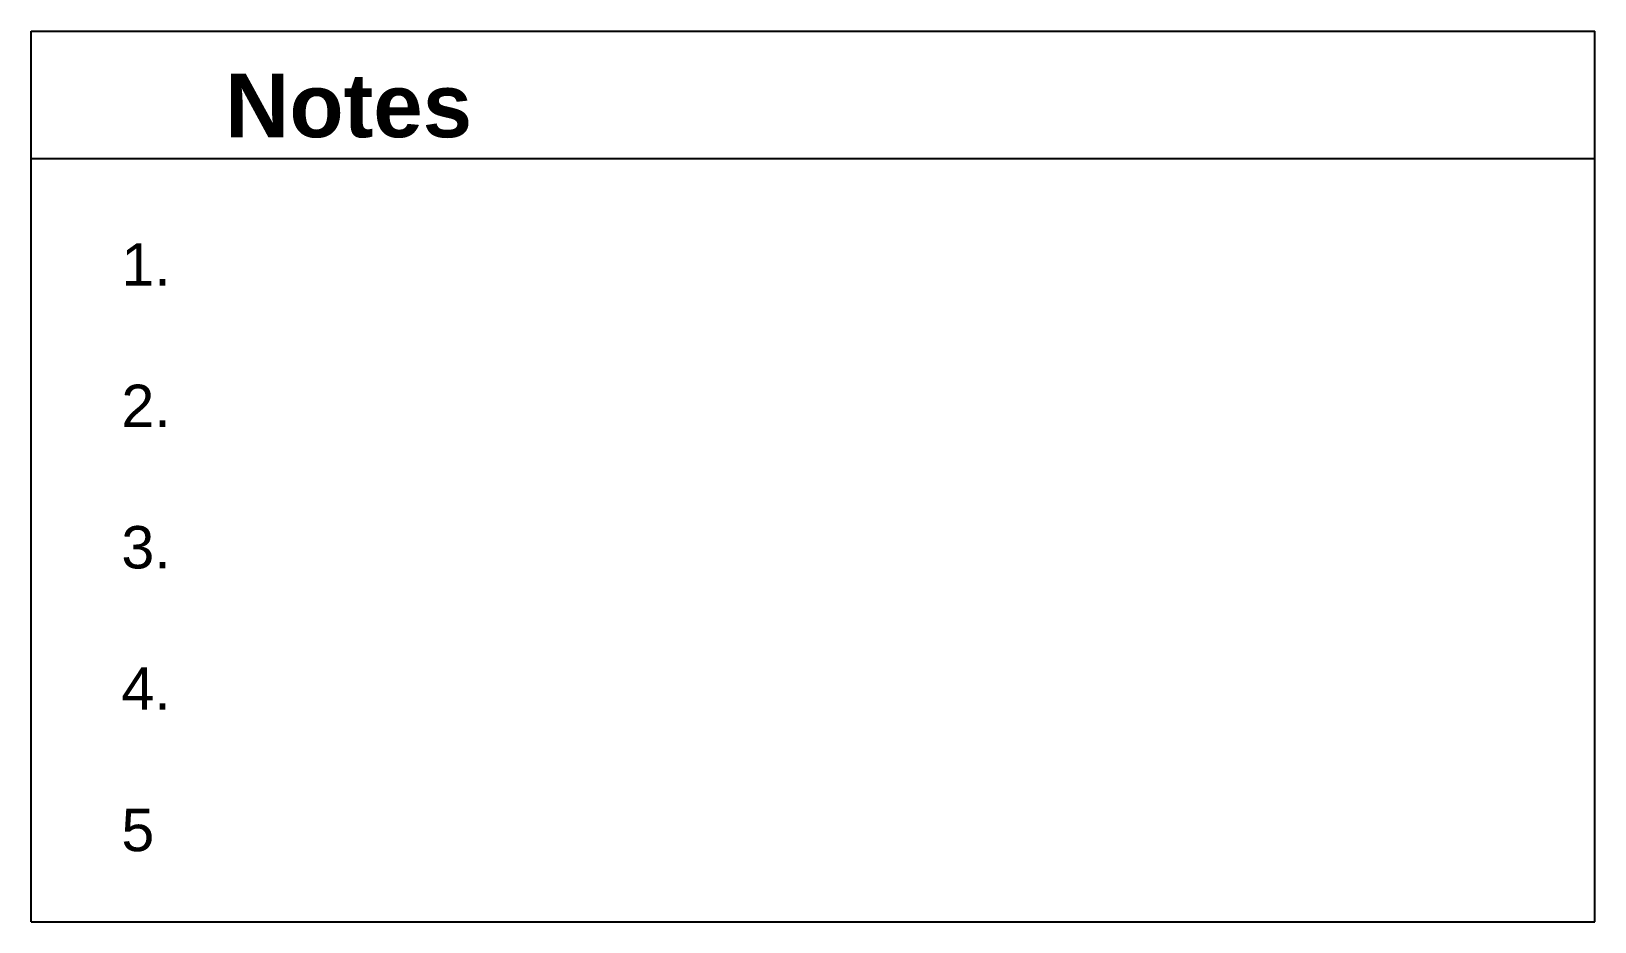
# Model space of a CAD drawing. Header units: inches. Extents: x 19.43 to 24.04, y 0.5 to 3.13.
import ezdxf

# ---------------------------------------------------------------- set-up
doc = ezdxf.new("R2010")
doc.units = ezdxf.units.IN
doc.header["$MEASUREMENT"] = 0
doc.layers.add('Title Block', color=7, linetype='Continuous')
doc.styles.add('TB-col-header', font='Arial Bold.ttf', dxfattribs={"height": 0.1875})
doc.styles.add('TB-reg', font='Arial.ttf', dxfattribs={"height": 0.125})

msp = doc.modelspace()

# ---------------------------------------------------------------- linework, layer by layer
at = {"layer": 'Title Block'}
for p, q in [((19.4286, 3.125), (24.0357, 3.125)), ((19.4286, 0.5), (19.4286, 3.125)), ((24.0357, 0.5), (24.0357, 3.125)), ((19.4286, 2.75), (24.0357, 2.75)), ((19.4286, 0.5), (24.0357, 0.5))]:
    msp.add_line(p, q, dxfattribs=at)

# ---------------------------------------------------------------- texts
at = {"width": 4, "attachment_point": 1}
for s, insert, char_height, style in [('Notes', (20, 3), 0.1875, 'TB-col-header'), ('    1.\\P \\P    2.\\P\\P    3.\\P\\P    4.\\P\\P    5', (19.5, 2.5), 0.125, 'TB-reg')]:
    msp.add_mtext(s, dxfattribs=dict(at, insert=insert, char_height=char_height, style=style))

doc.saveas('drawing.dxf')
